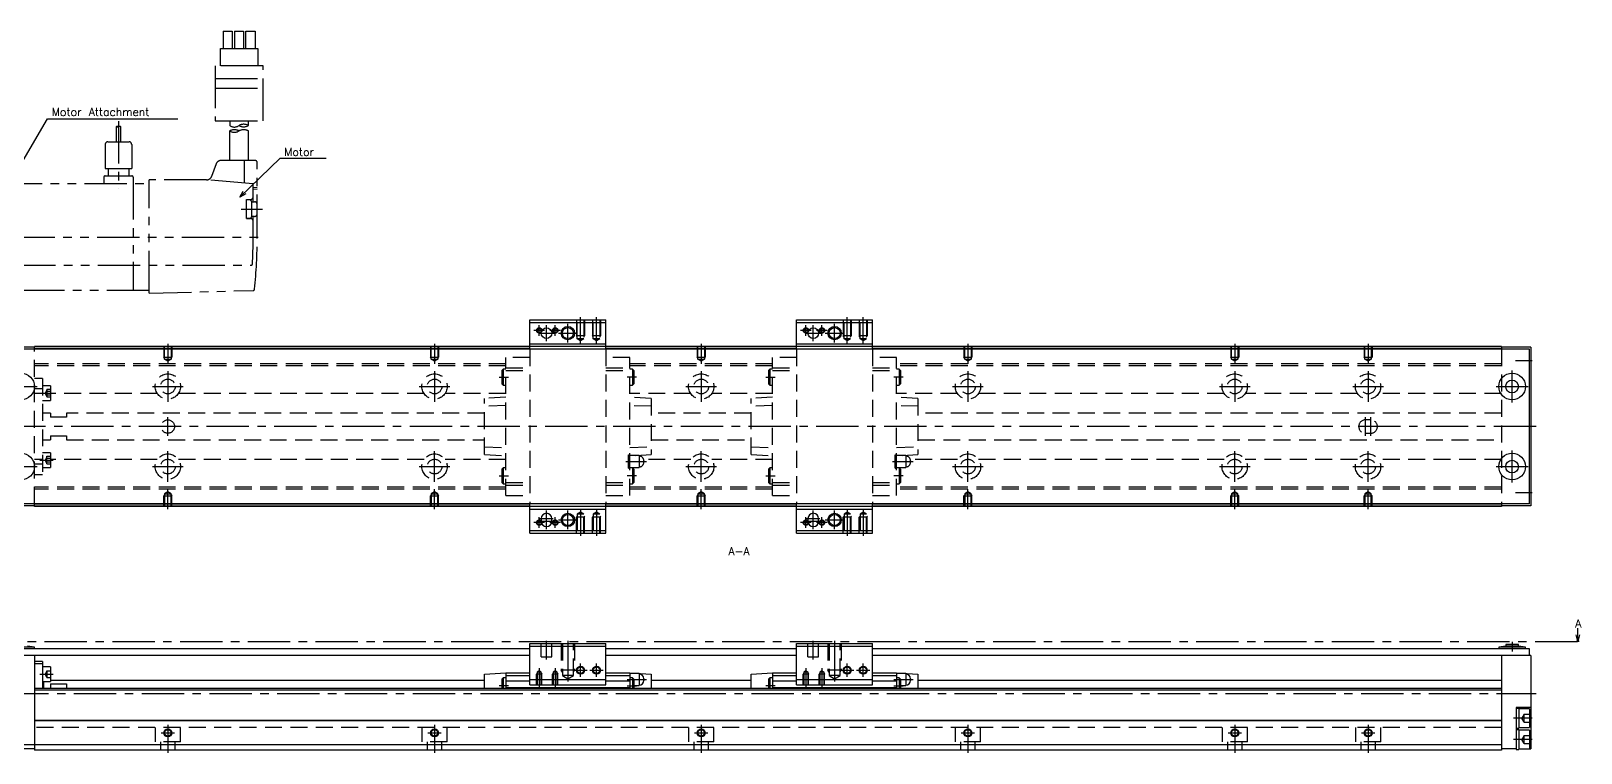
# Model space of a CAD drawing. Extents: x -2 to 875, y -8 to 279.
# Drawn here: x 293 to 875, y 9 to 279 of the extents above; entities that cross this region are included whole.
import ezdxf

# ---------------------------------------------------------------- set-up
doc = ezdxf.new("R2010")
doc.units = 0
doc.header["$LTSCALE"] = 0.5
for name, pattern in [('CENTER', [50.8, 31.75, -6.35, 6.35, -6.35]), ('DASHED', [19.05, 12.7, -6.35]), ('PHANTOM', [63.5, 31.75, -6.35, 6.35, -6.35, 6.35, -6.35])]:
    doc.linetypes.add(name, pattern=pattern)
for name, color, linetype in [('MSM_CENTER', 1, 'CENTER'), ('MSM_CONTINUOUS', 7, 'CONTINUOUS'), ('MSM_DASHED', 4, 'DASHED'), ('MSM_IMAGINARY', 6, 'PHANTOM'), ('MSM_NARROW', 5, 'CONTINUOUS'), ('MSM_PART_NUMBER', 7, 'CONTINUOUS')]:
    doc.layers.add(name, color=color, linetype=linetype)
doc.styles.get("Standard").update_dxf_attribs({"font": 'txt.shx', "height": 3, "bigfont": 'bigfont.shx'})

msp = doc.modelspace()

# ---------------------------------------------------------------- linework, layer by layer
at = {"layer": 'MSM_CENTER'}
for p, q in [((484.01, 165.3), (484.01, 169.3)), ((486.76, 163.3), (486.76, 169.3)), ((490.01, 165.3), (490.01, 169.3)), ((494.76, 162.8), (494.76, 169.8)), ((499.51, 162.39), (499.51, 172.3)), ((505.51, 162.39), (505.51, 172.3)), ((584.01, 165.3), (584.01, 169.3)), ((586.76, 163.3), (586.76, 169.3)), ((590.01, 165.3), (590.01, 169.3)), ((594.76, 162.8), (594.76, 169.8)), ((599.51, 162.39), (599.51, 172.3)), ((605.51, 162.39), (605.51, 172.3)), ((486.01, 167.3), (482.01, 167.3)), ((483.76, 166.3), (489.76, 166.3)), ((492.01, 167.3), (488.01, 167.3)), ((491.26, 166.3), (498.26, 166.3)), ((586.01, 167.3), (582.01, 167.3)), ((583.76, 166.3), (589.76, 166.3)), ((592.01, 167.3), (588.01, 167.3)), ((591.26, 166.3), (598.26, 166.3)), ((344.76, 162.3), (344.76, 154.79)), ((444.76, 162.3), (444.76, 154.79)), ((544.76, 162.3), (544.76, 154.79)), ((644.76, 162.3), (644.76, 154.79)), ((744.76, 162.3), (744.76, 154.79)), ((794.76, 162.3), (794.76, 154.79)), ((344.76, 152.05), (344.76, 140.55)), ((444.76, 152.05), (444.76, 140.55)), ((544.76, 152.05), (544.76, 140.55)), ((644.76, 152.05), (644.76, 140.55)), ((744.76, 152.05), (744.76, 140.55)), ((794.76, 152.05), (794.76, 140.55)), ((848.76, 140.3), (848.76, 152.3)), ((850.01, 156), (856.26, 156)), ((283.76, 146.3), (295.76, 146.3)), ((339.01, 146.3), (350.51, 146.3)), ((439.01, 146.3), (450.51, 146.3)), ((469.01, 149.8), (472.51, 149.8)), ((520.51, 149.8), (517.01, 149.8)), ((539.01, 146.3), (550.51, 146.3)), ((569.01, 149.8), (572.51, 149.8)), ((620.51, 149.8), (617.01, 149.8)), ((639.01, 146.3), (650.51, 146.3)), ((739.01, 146.3), (750.51, 146.3)), ((789.01, 146.3), (800.51, 146.3)), ((842.76, 146.3), (854.76, 146.3)), ((296.76, 143.85), (301.76, 143.85)), ((344.76, 127.8), (344.76, 134.8)), ((793.76, 127.8), (793.76, 134.8)), ((795.76, 127.8), (795.76, 134.8)), ((857.76, 131.3), (256.26, 131.3)), ((344.76, 110.55), (344.76, 122.05)), ((444.76, 110.55), (444.76, 122.05)), ((544.76, 110.55), (544.76, 122.05)), ((644.76, 110.55), (644.76, 122.05)), ((744.76, 110.55), (744.76, 122.05)), ((794.76, 110.55), (794.76, 122.05)), ((848.76, 110.3), (848.76, 122.3)), ((283.76, 116.3), (295.76, 116.3)), ((296.76, 118.74), (301.76, 118.74)), ((339.01, 116.3), (350.51, 116.3)), ((439.01, 116.3), (450.51, 116.3)), ((516.51, 118.2), (524.21, 118.2)), ((539.01, 116.3), (550.51, 116.3)), ((616.51, 118.2), (624.21, 118.2)), ((639.01, 116.3), (650.51, 116.3)), ((739.01, 116.3), (750.51, 116.3)), ((789.01, 116.3), (800.51, 116.3)), ((842.76, 116.3), (854.76, 116.3)), ((469.01, 112.8), (472.51, 112.8)), ((520.51, 112.8), (517.01, 112.8)), ((569.01, 112.8), (572.51, 112.8)), ((620.51, 112.8), (617.01, 112.8)), ((344.76, 100.3), (344.76, 107.81)), ((444.76, 100.3), (444.76, 107.81)), ((544.76, 100.3), (544.76, 107.81)), ((644.76, 100.3), (644.76, 107.81)), ((744.76, 100.3), (744.76, 107.81)), ((794.76, 100.3), (794.76, 107.81)), ((850.01, 106.6), (856.26, 106.6)), ((486.76, 92.8), (486.76, 99.8)), ((494.76, 92.8), (494.76, 99.8)), ((499.51, 100.21), (499.51, 90.3)), ((505.51, 100.21), (505.51, 90.3)), ((586.76, 92.8), (586.76, 99.8)), ((594.76, 92.8), (594.76, 99.8)), ((599.51, 100.21), (599.51, 90.3)), ((605.51, 100.21), (605.51, 90.3)), ((486.01, 95.3), (482.01, 95.3)), ((484.01, 93.3), (484.01, 97.3)), ((484.26, 96.8), (489.26, 96.8)), ((484.26, 95.8), (489.26, 95.8)), ((492.01, 95.3), (488.01, 95.3)), ((490.01, 93.3), (490.01, 97.3)), ((491.26, 96.3), (498.26, 96.3)), ((586.01, 95.3), (582.01, 95.3)), ((584.01, 93.3), (584.01, 97.3)), ((584.26, 96.8), (589.26, 96.8)), ((584.26, 95.8), (589.26, 95.8)), ((592.01, 95.3), (588.01, 95.3)), ((590.01, 93.3), (590.01, 97.3)), ((591.26, 96.3), (598.26, 96.3)), ((247.76, 50.8), (873.42, 50.8)), ((486.76, 44), (486.76, 51)), ((494.76, 51), (494.76, 35.81)), ((586.76, 44), (586.76, 51)), ((594.76, 51), (594.76, 35.81)), ((848.76, 50.6), (848.76, 47)), ((484.01, 40.76), (484.01, 33.5)), ((490.01, 40.76), (490.01, 33.5)), ((499.51, 37.5), (499.51, 42.5)), ((505.51, 37.5), (505.51, 42.5)), ((584.01, 40.76), (584.01, 33.5)), ((590.01, 40.76), (590.01, 33.5)), ((599.51, 37.5), (599.51, 42.5)), ((605.51, 37.5), (605.51, 42.5)), ((296.76, 38.55), (301.76, 38.55)), ((497.01, 40), (502.01, 40)), ((503.01, 40), (508.01, 40)), ((517.01, 36.5), (524.21, 36.5)), ((597.01, 40), (602.01, 40)), ((603.01, 40), (608.01, 40)), ((617.01, 36.5), (624.21, 36.5)), ((258.76, 31.3), (857.76, 31.3)), ((472.51, 34.1), (469.01, 34.1)), ((517.01, 34.1), (520.51, 34.1)), ((572.51, 34.1), (569.01, 34.1)), ((617.01, 34.1), (620.51, 34.1)), ((344.76, 19.5), (344.76, 9)), ((444.76, 19.5), (444.76, 9)), ((544.76, 19.5), (544.76, 9)), ((644.76, 19.5), (644.76, 9)), ((744.76, 19.5), (744.76, 9)), ((794.76, 19.5), (794.76, 9)), ((856.26, 22), (849.26, 22)), ((342.26, 16.5), (347.26, 16.5)), ((442.26, 16.5), (447.26, 16.5)), ((542.26, 16.5), (547.26, 16.5)), ((642.26, 16.5), (647.26, 16.5)), ((742.26, 16.5), (747.26, 16.5)), ((792.26, 16.5), (797.26, 16.5)), ((856.26, 14), (849.26, 14))]:
    msp.add_line(p, q, dxfattribs=at)
at = {"layer": 'MSM_CONTINUOUS'}
for p, q in [((480.51, 160.3), (480.51, 171.3)), ((480.51, 171.3), (509.01, 171.3)), ((480.51, 170.3), (509.01, 170.3)), ((509.01, 160.3), (509.01, 171.3)), ((580.51, 160.3), (580.51, 171.3)), ((580.51, 171.3), (609.01, 171.3)), ((580.51, 170.3), (609.01, 170.3)), ((609.01, 160.3), (609.01, 171.3)), ((294.76, 161), (279.76, 161)), ((855.26, 160.3), (283.26, 160.3)), ((294.76, 160.3), (294.76, 161.3)), ((844.76, 161.3), (294.76, 161.3)), ((480.51, 161.1), (294.76, 161.1)), ((480.51, 160.4), (294.76, 160.4)), ((480.51, 162.3), (509.01, 162.3)), ((580.51, 161.1), (509.01, 161.1)), ((580.51, 160.4), (509.01, 160.4)), ((580.51, 162.3), (609.01, 162.3)), ((844.76, 161.1), (609.01, 161.1)), ((844.76, 160.4), (609.01, 160.4)), ((844.76, 161.3), (844.76, 160.3)), ((855.76, 161), (844.76, 161)), ((855.26, 102.3), (855.26, 160.3)), ((855.76, 161), (855.76, 101.6)), ((294.76, 101.6), (279.76, 101.6)), ((855.26, 102.3), (283.26, 102.3)), ((294.76, 101.3), (294.76, 102.3)), ((480.51, 102.2), (294.76, 102.2)), ((480.51, 101.5), (294.76, 101.5)), ((844.76, 101.3), (294.76, 101.3)), ((480.51, 91.3), (480.51, 102.3)), ((480.51, 100.3), (509.01, 100.3)), ((509.01, 91.3), (509.01, 102.3)), ((580.51, 102.2), (509.01, 102.2)), ((580.51, 101.5), (509.01, 101.5)), ((580.51, 91.3), (580.51, 102.3)), ((580.51, 100.3), (609.01, 100.3)), ((609.01, 91.3), (609.01, 102.3)), ((844.76, 102.2), (609.01, 102.2)), ((844.76, 101.5), (609.01, 101.5)), ((844.76, 102.3), (844.76, 101.3)), ((855.76, 101.6), (844.76, 101.6)), ((484.76, 96.8), (484.76, 95.8)), ((488.76, 95.8), (488.76, 96.8)), ((584.76, 96.8), (584.76, 95.8)), ((588.76, 95.8), (588.76, 96.8)), ((480.51, 92.3), (509.01, 92.3)), ((480.51, 91.3), (509.01, 91.3)), ((580.51, 92.3), (609.01, 92.3)), ((580.51, 91.3), (609.01, 91.3)), ((873.42, 50.8), (872.75, 53.3)), ((873.42, 50.8), (873.42, 55.8)), ((874.09, 53.3), (873.42, 50.8)), ((480.51, 48), (283.26, 48)), ((294.76, 48.6), (284.76, 48.6)), ((294.76, 48.6), (292.16, 49)), ((294.76, 48), (294.76, 48.6)), ((480.51, 50), (509.01, 50)), ((480.51, 34.5), (480.51, 50)), ((480.51, 49), (509.01, 49)), ((509.01, 34.5), (509.01, 50)), ((580.51, 48), (509.01, 48)), ((580.51, 50), (609.01, 50)), ((580.51, 34.5), (580.51, 50)), ((580.51, 49), (609.01, 49)), ((609.01, 34.5), (609.01, 50)), ((855.26, 48), (609.01, 48)), ((846.36, 49), (843.76, 48.6)), ((843.76, 48.6), (843.76, 48)), ((853.76, 48.6), (843.76, 48.6)), ((846.36, 49.6), (846.36, 49)), ((851.16, 49.6), (846.36, 49.6)), ((851.16, 49), (846.36, 49)), ((851.16, 49), (851.16, 49.6)), ((853.76, 48.6), (851.16, 49)), ((853.76, 48), (853.76, 48.6)), ((855.26, 45.5), (855.26, 48)), ((873.92, 50.8), (872.92, 50.8)), ((480.51, 45.5), (282.76, 45.5)), ((294.76, 45.5), (294.76, 10)), ((297.76, 43.3), (294.76, 43.3)), ((297.76, 42.45), (294.76, 42.45)), ((297.76, 43.3), (297.76, 33.2)), ((300.76, 41.3), (297.76, 41.3)), ((300.76, 41.3), (300.76, 35.8)), ((580.51, 45.5), (509.01, 45.5)), ((855.76, 45.5), (609.01, 45.5)), ((844.76, 45.5), (844.76, 10)), ((855.76, 45.5), (855.76, 10.5)), ((297.76, 35.8), (300.76, 35.8)), ((298.26, 33.2), (298.26, 35.8)), ((300.76, 36.3), (463.51, 36.3)), ((300.76, 34.87), (306.76, 34.87)), ((300.76, 34.87), (300.76, 33.2)), ((306.76, 34.87), (306.76, 33.2)), ((463.51, 38.5), (471.51, 39)), ((463.51, 33.2), (463.51, 38.5)), ((470.51, 37.1), (470.01, 36.6)), ((470.01, 36.6), (470.01, 33.2)), ((471.51, 37.1), (470.51, 37.1)), ((470.51, 37.1), (470.51, 33.2)), ((471.51, 39), (480.51, 39)), ((471.51, 39), (471.51, 33.2)), ((471.51, 38), (480.51, 38)), ((471.51, 36), (480.51, 36)), ((480.51, 36.5), (509.01, 36.5)), ((509.01, 39), (518.01, 39)), ((509.01, 38), (518.01, 38)), ((509.01, 36), (518.01, 36)), ((518.01, 39), (526.01, 38.5)), ((518.01, 39), (518.01, 33.2)), ((521.46, 38.75), (518.01, 38.75)), ((519.01, 37.1), (518.01, 37.1)), ((519.51, 36.6), (519.01, 37.1)), ((519.01, 37.1), (519.01, 33.2)), ((519.51, 36.6), (519.51, 33.2)), ((521.46, 38.75), (521.46, 34.25)), ((523.21, 36.8), (523.21, 36.2)), ((526.01, 38.5), (526.01, 33.2)), ((526.01, 36.3), (563.51, 36.3)), ((563.51, 38.5), (571.51, 39)), ((563.51, 33.2), (563.51, 38.5)), ((570.51, 37.1), (570.01, 36.6)), ((570.01, 36.6), (570.01, 33.2)), ((571.51, 37.1), (570.51, 37.1)), ((570.51, 37.1), (570.51, 33.2)), ((571.51, 39), (580.51, 39)), ((571.51, 39), (571.51, 33.2)), ((571.51, 38), (580.51, 38)), ((571.51, 36), (580.51, 36)), ((580.51, 36.5), (609.01, 36.5)), ((609.01, 39), (618.01, 39)), ((609.01, 38), (618.01, 38)), ((609.01, 36), (618.01, 36)), ((618.01, 39), (626.01, 38.5)), ((618.01, 39), (618.01, 33.2)), ((621.46, 38.75), (618.01, 38.75)), ((619.01, 37.1), (618.01, 37.1)), ((619.51, 36.6), (619.01, 37.1)), ((619.01, 37.1), (619.01, 33.2)), ((619.51, 36.6), (619.51, 33.2)), ((621.46, 38.75), (621.46, 34.25)), ((623.21, 36.8), (623.21, 36.2)), ((626.01, 38.5), (626.01, 33.2)), ((626.01, 36.3), (844.76, 36.3)), ((844.76, 33.2), (294.76, 33.2)), ((844.76, 32.5), (294.76, 32.5)), ((471.51, 33.5), (518.01, 33.5)), ((480.51, 34.5), (509.01, 34.5)), ((519.51, 34.25), (521.46, 34.25)), ((571.51, 33.5), (618.01, 33.5)), ((580.51, 34.5), (609.01, 34.5)), ((619.51, 34.25), (621.46, 34.25)), ((855.76, 26), (850.26, 26)), ((850.26, 26), (850.26, 10.35)), ((851.26, 25.65), (850.26, 25.65)), ((851.26, 25.65), (851.26, 18.35)), ((855.26, 25.5), (851.26, 25.5)), ((855.26, 25.5), (855.26, 18.5)), ((844.76, 21.2), (294.76, 21.2)), ((844.76, 21), (294.76, 21)), ((850.26, 18.35), (851.26, 18.35)), ((851.26, 17.65), (850.26, 17.65)), ((851.26, 18.5), (855.26, 18.5)), ((851.26, 17.65), (851.26, 10.35)), ((855.26, 17.5), (851.26, 17.5)), ((855.26, 17.5), (855.26, 10.5)), ((844.76, 12), (285.26, 12)), ((294.76, 10.5), (285.26, 10.5)), ((844.76, 10), (294.76, 10)), ((850.26, 10.5), (844.76, 10.5)), ((850.26, 10.35), (851.26, 10.35)), ((851.26, 10.5), (855.76, 10.5))]:
    msp.add_line(p, q, dxfattribs=at)
for centre, radius in [((486.76, 166.3), 2), ((494.76, 166.3), 2.07), ((586.76, 166.3), 2), ((594.76, 166.3), 2.07), ((289.76, 146.3), 5), ((848.76, 146.3), 5), ((848.76, 146.3), 2.4), ((289.76, 116.3), 5), ((848.76, 116.3), 5), ((848.76, 116.3), 2.4), ((494.76, 96.3), 2.07), ((594.76, 96.3), 2.07), ((499.51, 40), 1.23), ((505.51, 40), 1.23), ((599.51, 40), 1.23), ((605.51, 40), 1.23), ((344.76, 16.5), 1.23), ((444.76, 16.5), 1.23), ((544.76, 16.5), 1.23), ((644.76, 16.5), 1.23), ((744.76, 16.5), 1.23), ((794.76, 16.5), 1.23)]:
    msp.add_circle(centre, radius, dxfattribs=at)
for centre, radius, start, end in [((486.76, 96.8), 2, 0, 180), ((586.76, 96.8), 2, 0, 180), ((486.76, 95.8), 2, 180, 0), ((586.76, 95.8), 2, 180, 0), ((521.46, 36.8), 1.75, 0, 90), ((521.46, 36.2), 1.75, 270, 0), ((621.46, 36.8), 1.75, 0, 90), ((621.46, 36.2), 1.75, 270, 0)]:
    msp.add_arc(centre, radius, start, end, dxfattribs=at)
at = {"layer": 'MSM_DASHED'}
for p, q in [((498.01, 171.3), (498.01, 165.3)), ((498.28, 164.1), (498.28, 171.3)), ((500.74, 171.3), (500.74, 164.1)), ((501.01, 171.3), (501.01, 165.3)), ((504.01, 171.3), (504.01, 165.3)), ((504.28, 164.1), (504.28, 171.3)), ((506.74, 171.3), (506.74, 164.1)), ((507.01, 171.3), (507.01, 165.3)), ((598.01, 171.3), (598.01, 165.3)), ((598.28, 164.1), (598.28, 171.3)), ((600.74, 171.3), (600.74, 164.1)), ((601.01, 171.3), (601.01, 165.3)), ((604.01, 171.3), (604.01, 165.3)), ((604.28, 164.1), (604.28, 171.3)), ((606.74, 171.3), (606.74, 164.1)), ((607.01, 171.3), (607.01, 165.3)), ((501.01, 165.3), (498.01, 165.3)), ((498.28, 164.83), (498.01, 165.3)), ((500.74, 164.1), (498.28, 164.1)), ((499.51, 163.39), (498.28, 164.1)), ((500.74, 164.1), (499.51, 163.39)), ((500.74, 164.83), (501.01, 165.3)), ((507.01, 165.3), (504.01, 165.3)), ((504.28, 164.83), (504.01, 165.3)), ((506.74, 164.1), (504.28, 164.1)), ((505.51, 163.39), (504.28, 164.1)), ((506.74, 164.1), (505.51, 163.39)), ((506.74, 164.83), (507.01, 165.3)), ((601.01, 165.3), (598.01, 165.3)), ((598.28, 164.83), (598.01, 165.3)), ((600.74, 164.1), (598.28, 164.1)), ((599.51, 163.39), (598.28, 164.1)), ((600.74, 164.1), (599.51, 163.39)), ((600.74, 164.83), (601.01, 165.3)), ((607.01, 165.3), (604.01, 165.3)), ((604.28, 164.83), (604.01, 165.3)), ((606.74, 164.1), (604.28, 164.1)), ((605.51, 163.39), (604.28, 164.1)), ((606.74, 164.1), (605.51, 163.39)), ((606.74, 164.83), (607.01, 165.3)), ((294.76, 102.3), (294.76, 160.3)), ((343.26, 161.3), (343.26, 157.3)), ((343.53, 156.83), (343.26, 157.3)), ((343.26, 157.3), (346.26, 157.3)), ((343.53, 156.5), (343.53, 161.3)), ((345.99, 161.3), (345.99, 156.5)), ((345.99, 156.83), (346.26, 157.3)), ((346.26, 161.3), (346.26, 157.3)), ((443.26, 161.3), (443.26, 157.3)), ((443.53, 156.83), (443.26, 157.3)), ((443.26, 157.3), (446.26, 157.3)), ((443.53, 156.5), (443.53, 161.3)), ((445.99, 161.3), (445.99, 156.5)), ((445.99, 156.83), (446.26, 157.3)), ((446.26, 161.3), (446.26, 157.3)), ((480.51, 157.2), (471.51, 157.2)), ((471.51, 105.4), (471.51, 157.2)), ((480.51, 160.3), (480.51, 102.3)), ((509.01, 160.3), (509.01, 102.3)), ((518.01, 157.2), (509.01, 157.2)), ((518.01, 105.4), (518.01, 157.2)), ((543.26, 161.3), (543.26, 157.3)), ((543.53, 156.83), (543.26, 157.3)), ((543.26, 157.3), (546.26, 157.3)), ((543.53, 156.5), (543.53, 161.3)), ((545.99, 161.3), (545.99, 156.5)), ((545.99, 156.83), (546.26, 157.3)), ((546.26, 161.3), (546.26, 157.3)), ((580.51, 157.2), (571.51, 157.2)), ((571.51, 105.4), (571.51, 157.2)), ((580.51, 160.3), (580.51, 102.3)), ((609.01, 160.3), (609.01, 102.3)), ((618.01, 157.2), (609.01, 157.2)), ((618.01, 105.4), (618.01, 157.2)), ((643.26, 161.3), (643.26, 157.3)), ((643.53, 156.83), (643.26, 157.3)), ((643.26, 157.3), (646.26, 157.3)), ((643.53, 156.5), (643.53, 161.3)), ((645.99, 161.3), (645.99, 156.5)), ((645.99, 156.83), (646.26, 157.3)), ((646.26, 161.3), (646.26, 157.3)), ((743.26, 161.3), (743.26, 157.3)), ((743.53, 156.83), (743.26, 157.3)), ((743.26, 157.3), (746.26, 157.3)), ((743.53, 156.5), (743.53, 161.3)), ((745.99, 161.3), (745.99, 156.5)), ((745.99, 156.83), (746.26, 157.3)), ((746.26, 161.3), (746.26, 157.3)), ((793.26, 161.3), (793.26, 157.3)), ((793.53, 156.83), (793.26, 157.3)), ((793.26, 157.3), (796.26, 157.3)), ((793.53, 156.5), (793.53, 161.3)), ((795.99, 161.3), (795.99, 156.5)), ((795.99, 156.83), (796.26, 157.3)), ((796.26, 161.3), (796.26, 157.3)), ((844.76, 160.3), (844.76, 102.3)), ((471.51, 154.75), (294.76, 154.75)), ((471.51, 154.05), (294.76, 154.05)), ((343.53, 156.5), (345.99, 156.5)), ((344.76, 155.79), (343.53, 156.5)), ((345.99, 156.5), (344.76, 155.79)), ((443.53, 156.5), (445.99, 156.5)), ((444.76, 155.79), (443.53, 156.5)), ((445.99, 156.5), (444.76, 155.79)), ((470.51, 152.8), (470.01, 152.3)), ((470.01, 152.3), (470.01, 147.3)), ((470.51, 152.8), (470.51, 146.8)), ((471.51, 152.8), (470.51, 152.8)), ((471.51, 153.25), (480.51, 153.25)), ((471.51, 152.25), (480.51, 152.25)), ((509.01, 153.25), (518.01, 153.25)), ((509.01, 152.25), (518.01, 152.25)), ((571.51, 154.75), (518.01, 154.75)), ((571.51, 154.05), (518.01, 154.05)), ((519.01, 152.8), (518.01, 152.8)), ((519.01, 152.8), (519.01, 146.8)), ((519.51, 152.3), (519.01, 152.8)), ((519.51, 152.3), (519.51, 147.3)), ((543.53, 156.5), (545.99, 156.5)), ((544.76, 155.79), (543.53, 156.5)), ((545.99, 156.5), (544.76, 155.79)), ((570.51, 152.8), (570.01, 152.3)), ((570.01, 152.3), (570.01, 147.3)), ((570.51, 152.8), (570.51, 146.8)), ((571.51, 152.8), (570.51, 152.8)), ((571.51, 153.25), (580.51, 153.25)), ((571.51, 152.25), (580.51, 152.25)), ((609.01, 153.25), (618.01, 153.25)), ((609.01, 152.25), (618.01, 152.25)), ((844.76, 154.75), (618.01, 154.75)), ((844.76, 154.05), (618.01, 154.05)), ((619.01, 152.8), (618.01, 152.8)), ((619.01, 152.8), (619.01, 146.8)), ((619.51, 152.3), (619.01, 152.8)), ((619.51, 152.3), (619.51, 147.3)), ((643.53, 156.5), (645.99, 156.5)), ((644.76, 155.79), (643.53, 156.5)), ((645.99, 156.5), (644.76, 155.79)), ((743.53, 156.5), (745.99, 156.5)), ((744.76, 155.79), (743.53, 156.5)), ((745.99, 156.5), (744.76, 155.79)), ((793.53, 156.5), (795.99, 156.5)), ((794.76, 155.79), (793.53, 156.5)), ((795.99, 156.5), (794.76, 155.79)), ((297.76, 149.3), (294.76, 149.3)), ((297.76, 145.43), (294.76, 145.43)), ((297.76, 149.3), (297.76, 113.3)), ((300.76, 146.6), (297.76, 146.6)), ((299.46, 145.3), (300.76, 145.3)), ((299.46, 145.3), (299.46, 142.41)), ((300.76, 146.6), (300.76, 141.1)), ((470.01, 147.3), (470.51, 146.8)), ((470.51, 146.8), (471.51, 146.8)), ((518.01, 146.8), (519.01, 146.8)), ((519.01, 146.8), (519.51, 147.3)), ((570.01, 147.3), (570.51, 146.8)), ((570.51, 146.8), (571.51, 146.8)), ((618.01, 146.8), (619.01, 146.8)), ((619.01, 146.8), (619.51, 147.3)), ((297.76, 143.68), (294.76, 143.68)), ((297.76, 141.1), (300.76, 141.1)), ((299.46, 145.1), (298.74, 143.85)), ((299.46, 142.6), (298.74, 143.85)), ((299.46, 144.58), (300.76, 144.58)), ((299.46, 143.13), (300.76, 143.13)), ((299.46, 142.41), (300.76, 142.41)), ((340.81, 143.66), (300.76, 143.66)), ((440.81, 143.66), (348.71, 143.66)), ((471.51, 143.66), (448.71, 143.66)), ((471.51, 142.3), (463.51, 141.77)), ((463.51, 120.83), (463.51, 141.77)), ((540.81, 143.66), (518.01, 143.66)), ((526.01, 141.77), (518.01, 142.3)), ((526.01, 141.77), (526.01, 120.83)), ((571.51, 143.66), (548.71, 143.66)), ((571.51, 142.3), (563.51, 141.77)), ((563.51, 120.83), (563.51, 141.77)), ((640.81, 143.66), (618.01, 143.66)), ((626.01, 141.77), (618.01, 142.3)), ((626.01, 141.77), (626.01, 120.83)), ((740.81, 143.66), (648.71, 143.66)), ((790.81, 143.66), (748.71, 143.66)), ((844.76, 143.66), (798.71, 143.66)), ((300.76, 136.3), (297.76, 136.3)), ((300.76, 136.3), (300.76, 134.8)), ((306.76, 134.8), (300.76, 134.8)), ((306.76, 136.3), (306.76, 134.8)), ((463.51, 136.3), (306.76, 136.3)), ((471.51, 139.16), (463.51, 138.9)), ((526.01, 138.9), (518.01, 139.16)), ((563.51, 136.3), (526.01, 136.3)), ((571.51, 139.16), (563.51, 138.9)), ((626.01, 138.9), (618.01, 139.16)), ((844.76, 136.3), (626.01, 136.3)), ((795.76, 133.8), (793.76, 133.8)), ((793.76, 128.8), (795.76, 128.8)), ((297.76, 126.3), (300.76, 126.3)), ((300.76, 127.8), (306.76, 127.8)), ((300.76, 127.8), (300.76, 126.3)), ((306.76, 127.8), (306.76, 126.3)), ((306.76, 126.3), (463.51, 126.3)), ((463.51, 123.7), (471.51, 123.44)), ((518.01, 123.44), (526.01, 123.7)), ((526.01, 126.3), (563.51, 126.3)), ((563.51, 123.7), (571.51, 123.44)), ((618.01, 123.44), (626.01, 123.7)), ((626.01, 126.3), (844.76, 126.3)), ((297.76, 118.92), (294.76, 118.92)), ((297.76, 117.17), (294.76, 117.17)), ((300.76, 121.49), (297.76, 121.49)), ((299.46, 119.99), (298.74, 118.74)), ((299.46, 117.49), (298.74, 118.74)), ((299.46, 120.19), (300.76, 120.19)), ((299.46, 117.3), (299.46, 120.19)), ((299.46, 119.47), (300.76, 119.47)), ((299.46, 118.02), (300.76, 118.02)), ((299.46, 117.3), (300.76, 117.3)), ((300.76, 121.49), (300.76, 115.99)), ((340.81, 118.94), (300.76, 118.94)), ((440.81, 118.94), (348.71, 118.94)), ((471.51, 118.94), (448.71, 118.94)), ((463.51, 120.83), (471.51, 120.3)), ((517.51, 120.7), (518.01, 120.7)), ((517.51, 115.7), (517.51, 120.7)), ((518.01, 119.7), (517.51, 119.7)), ((517.51, 116.7), (518.01, 116.7)), ((521.46, 120.45), (518.01, 120.45)), ((520.27, 120.45), (526.01, 120.83)), ((521.46, 120.45), (521.46, 115.95)), ((540.81, 118.94), (523.15, 118.94)), ((523.21, 118.5), (523.21, 117.9)), ((571.51, 118.94), (548.71, 118.94)), ((563.51, 120.83), (571.51, 120.3)), ((617.51, 120.7), (618.01, 120.7)), ((617.51, 115.7), (617.51, 120.7)), ((618.01, 119.7), (617.51, 119.7)), ((617.51, 116.7), (618.01, 116.7)), ((621.46, 120.45), (618.01, 120.45)), ((620.27, 120.45), (626.01, 120.83)), ((621.46, 120.45), (621.46, 115.95)), ((640.81, 118.94), (623.15, 118.94)), ((623.21, 118.5), (623.21, 117.9)), ((740.81, 118.94), (648.71, 118.94)), ((790.81, 118.94), (748.71, 118.94)), ((844.76, 118.94), (798.71, 118.94)), ((294.76, 113.3), (297.76, 113.3)), ((297.76, 115.99), (300.76, 115.99)), ((470.51, 115.8), (470.01, 115.3)), ((470.01, 115.3), (470.01, 110.3)), ((470.51, 115.8), (470.51, 109.8)), ((471.51, 115.8), (470.51, 115.8)), ((517.51, 115.7), (518.01, 115.7)), ((518.01, 115.95), (521.46, 115.95)), ((519.01, 115.8), (518.01, 115.8)), ((519.51, 115.3), (519.01, 115.8)), ((519.01, 115.8), (519.01, 109.8)), ((519.51, 115.3), (519.51, 110.3)), ((570.51, 115.8), (570.01, 115.3)), ((570.01, 115.3), (570.01, 110.3)), ((570.51, 115.8), (570.51, 109.8)), ((571.51, 115.8), (570.51, 115.8)), ((617.51, 115.7), (618.01, 115.7)), ((618.01, 115.95), (621.46, 115.95)), ((619.01, 115.8), (618.01, 115.8)), ((619.51, 115.3), (619.01, 115.8)), ((619.01, 115.8), (619.01, 109.8)), ((619.51, 115.3), (619.51, 110.3)), ((471.51, 108.55), (294.76, 108.55)), ((471.51, 107.85), (294.76, 107.85)), ((343.53, 105.77), (343.26, 105.3)), ((343.26, 101.3), (343.26, 105.3)), ((343.26, 105.3), (346.26, 105.3)), ((344.76, 106.81), (343.53, 106.1)), ((343.53, 106.1), (343.53, 101.3)), ((343.53, 106.1), (345.99, 106.1)), ((345.99, 106.1), (344.76, 106.81)), ((345.99, 101.3), (345.99, 106.1)), ((345.99, 105.77), (346.26, 105.3)), ((346.26, 101.3), (346.26, 105.3)), ((443.53, 105.77), (443.26, 105.3)), ((443.26, 101.3), (443.26, 105.3)), ((443.26, 105.3), (446.26, 105.3)), ((444.76, 106.81), (443.53, 106.1)), ((443.53, 106.1), (443.53, 101.3)), ((443.53, 106.1), (445.99, 106.1)), ((445.99, 106.1), (444.76, 106.81)), ((445.99, 101.3), (445.99, 106.1)), ((445.99, 105.77), (446.26, 105.3)), ((446.26, 101.3), (446.26, 105.3)), ((470.01, 110.3), (470.51, 109.8)), ((470.51, 109.8), (471.51, 109.8)), ((471.51, 110.35), (480.51, 110.35)), ((471.51, 109.35), (480.51, 109.35)), ((471.51, 105.4), (480.51, 105.4)), ((509.01, 110.35), (518.01, 110.35)), ((509.01, 109.35), (518.01, 109.35)), ((509.01, 105.4), (518.01, 105.4)), ((518.01, 109.8), (519.01, 109.8)), ((571.51, 108.55), (518.01, 108.55)), ((571.51, 107.85), (518.01, 107.85)), ((519.01, 109.8), (519.51, 110.3)), ((543.53, 105.77), (543.26, 105.3)), ((543.26, 101.3), (543.26, 105.3)), ((543.26, 105.3), (546.26, 105.3)), ((544.76, 106.81), (543.53, 106.1)), ((543.53, 106.1), (543.53, 101.3)), ((543.53, 106.1), (545.99, 106.1)), ((545.99, 106.1), (544.76, 106.81)), ((545.99, 101.3), (545.99, 106.1)), ((545.99, 105.77), (546.26, 105.3)), ((546.26, 101.3), (546.26, 105.3)), ((570.01, 110.3), (570.51, 109.8)), ((570.51, 109.8), (571.51, 109.8)), ((571.51, 110.35), (580.51, 110.35)), ((571.51, 109.35), (580.51, 109.35)), ((571.51, 105.4), (580.51, 105.4)), ((609.01, 110.35), (618.01, 110.35)), ((609.01, 109.35), (618.01, 109.35)), ((609.01, 105.4), (618.01, 105.4)), ((618.01, 109.8), (619.01, 109.8)), ((844.76, 108.55), (618.01, 108.55)), ((844.76, 107.85), (618.01, 107.85)), ((619.01, 109.8), (619.51, 110.3)), ((643.53, 105.77), (643.26, 105.3)), ((643.26, 101.3), (643.26, 105.3)), ((643.26, 105.3), (646.26, 105.3)), ((644.76, 106.81), (643.53, 106.1)), ((643.53, 106.1), (643.53, 101.3)), ((643.53, 106.1), (645.99, 106.1)), ((645.99, 106.1), (644.76, 106.81)), ((645.99, 101.3), (645.99, 106.1)), ((645.99, 105.77), (646.26, 105.3)), ((646.26, 101.3), (646.26, 105.3)), ((743.53, 105.77), (743.26, 105.3)), ((743.26, 101.3), (743.26, 105.3)), ((743.26, 105.3), (746.26, 105.3)), ((744.76, 106.81), (743.53, 106.1)), ((743.53, 106.1), (743.53, 101.3)), ((743.53, 106.1), (745.99, 106.1)), ((745.99, 106.1), (744.76, 106.81)), ((745.99, 101.3), (745.99, 106.1)), ((745.99, 105.77), (746.26, 105.3)), ((746.26, 101.3), (746.26, 105.3)), ((793.53, 105.77), (793.26, 105.3)), ((793.26, 101.3), (793.26, 105.3)), ((793.26, 105.3), (796.26, 105.3)), ((794.76, 106.81), (793.53, 106.1)), ((793.53, 106.1), (793.53, 101.3)), ((793.53, 106.1), (795.99, 106.1)), ((795.99, 106.1), (794.76, 106.81)), ((795.99, 101.3), (795.99, 106.1)), ((795.99, 105.77), (796.26, 105.3)), ((796.26, 101.3), (796.26, 105.3)), ((499.51, 99.21), (498.28, 98.5)), ((500.74, 98.5), (499.51, 99.21)), ((505.51, 99.21), (504.28, 98.5)), ((506.74, 98.5), (505.51, 99.21)), ((599.51, 99.21), (598.28, 98.5)), ((600.74, 98.5), (599.51, 99.21)), ((605.51, 99.21), (604.28, 98.5)), ((606.74, 98.5), (605.51, 99.21)), ((498.28, 97.77), (498.01, 97.3)), ((501.01, 97.3), (498.01, 97.3)), ((498.01, 91.3), (498.01, 97.3)), ((498.28, 98.5), (498.28, 91.3)), ((500.74, 98.5), (498.28, 98.5)), ((500.74, 91.3), (500.74, 98.5)), ((500.74, 97.77), (501.01, 97.3)), ((501.01, 91.3), (501.01, 97.3)), ((504.28, 97.77), (504.01, 97.3)), ((507.01, 97.3), (504.01, 97.3)), ((504.01, 91.3), (504.01, 97.3)), ((504.28, 98.5), (504.28, 91.3)), ((506.74, 98.5), (504.28, 98.5)), ((506.74, 91.3), (506.74, 98.5)), ((506.74, 97.77), (507.01, 97.3)), ((507.01, 91.3), (507.01, 97.3)), ((598.28, 97.77), (598.01, 97.3)), ((601.01, 97.3), (598.01, 97.3)), ((598.01, 91.3), (598.01, 97.3)), ((598.28, 98.5), (598.28, 91.3)), ((600.74, 98.5), (598.28, 98.5)), ((600.74, 91.3), (600.74, 98.5)), ((600.74, 97.77), (601.01, 97.3)), ((601.01, 91.3), (601.01, 97.3)), ((604.28, 97.77), (604.01, 97.3)), ((607.01, 97.3), (604.01, 97.3)), ((604.01, 91.3), (604.01, 97.3)), ((604.28, 98.5), (604.28, 91.3)), ((606.74, 98.5), (604.28, 98.5)), ((606.74, 91.3), (606.74, 98.5)), ((606.74, 97.77), (607.01, 97.3)), ((607.01, 91.3), (607.01, 97.3)), ((484.76, 45), (484.76, 50)), ((488.76, 45), (488.76, 50)), ((492.26, 50), (492.26, 40)), ((492.69, 50), (492.69, 38)), ((496.83, 38), (496.83, 50)), ((497.26, 50), (497.26, 40)), ((584.76, 45), (584.76, 50)), ((588.76, 45), (588.76, 50)), ((592.26, 50), (592.26, 40)), ((592.69, 50), (592.69, 38)), ((596.83, 38), (596.83, 50)), ((597.26, 50), (597.26, 40)), ((484.76, 45), (488.76, 45)), ((584.76, 45), (588.76, 45)), ((299.46, 39.8), (298.74, 38.55)), ((299.46, 37.3), (298.74, 38.55)), ((299.46, 39.8), (300.76, 39.8)), ((299.46, 39.8), (299.46, 37.3)), ((299.46, 38.55), (300.76, 38.55)), ((299.46, 37.3), (300.76, 37.3)), ((483.23, 38.87), (483.01, 38.5)), ((485.01, 38.5), (483.01, 38.5)), ((483.01, 34.5), (483.01, 38.5)), ((484.01, 39.76), (483.23, 39.31)), ((484.79, 39.31), (483.23, 39.31)), ((483.23, 39.31), (483.23, 34.5)), ((484.79, 39.31), (484.01, 39.76)), ((484.79, 34.5), (484.79, 39.31)), ((484.79, 38.87), (485.01, 38.5)), ((485.01, 34.5), (485.01, 38.5)), ((489.23, 38.87), (489.01, 38.5)), ((491.01, 38.5), (489.01, 38.5)), ((489.01, 34.5), (489.01, 38.5)), ((490.01, 39.76), (489.23, 39.31)), ((490.79, 39.31), (489.23, 39.31)), ((489.23, 39.31), (489.23, 34.5)), ((490.79, 39.31), (490.01, 39.76)), ((490.79, 34.5), (490.79, 39.31)), ((490.79, 38.87), (491.01, 38.5)), ((491.01, 34.5), (491.01, 38.5)), ((497.26, 40), (492.26, 40)), ((492.69, 39.25), (492.26, 40)), ((496.83, 38), (492.69, 38)), ((492.69, 38), (494.76, 36.81)), ((494.76, 36.81), (496.83, 38)), ((496.83, 39.25), (497.26, 40)), ((583.23, 38.87), (583.01, 38.5)), ((585.01, 38.5), (583.01, 38.5)), ((583.01, 34.5), (583.01, 38.5)), ((584.01, 39.76), (583.23, 39.31)), ((584.79, 39.31), (583.23, 39.31)), ((583.23, 39.31), (583.23, 34.5)), ((584.79, 39.31), (584.01, 39.76)), ((584.79, 34.5), (584.79, 39.31)), ((584.79, 38.87), (585.01, 38.5)), ((585.01, 34.5), (585.01, 38.5)), ((589.23, 38.87), (589.01, 38.5)), ((591.01, 38.5), (589.01, 38.5)), ((589.01, 34.5), (589.01, 38.5)), ((590.01, 39.76), (589.23, 39.31)), ((590.79, 39.31), (589.23, 39.31)), ((589.23, 39.31), (589.23, 34.5)), ((590.79, 39.31), (590.01, 39.76)), ((590.79, 34.5), (590.79, 39.31)), ((590.79, 38.87), (591.01, 38.5)), ((591.01, 34.5), (591.01, 38.5)), ((597.26, 40), (592.26, 40)), ((592.69, 39.25), (592.26, 40)), ((596.83, 38), (592.69, 38)), ((592.69, 38), (594.76, 36.81)), ((594.76, 36.81), (596.83, 38)), ((596.83, 39.25), (597.26, 40)), ((853.26, 23.5), (852.4, 22)), ((853.26, 20.5), (853.26, 23.5)), ((853.26, 23.5), (855.26, 23.5)), ((844.76, 18.5), (294.76, 18.5)), ((340.01, 18.5), (340.01, 13.2)), ((349.51, 13.2), (349.51, 18.5)), ((440.01, 18.5), (440.01, 13.2)), ((449.51, 13.2), (449.51, 18.5)), ((540.01, 18.5), (540.01, 13.2)), ((549.51, 13.2), (549.51, 18.5)), ((640.01, 18.5), (640.01, 13.2)), ((649.51, 13.2), (649.51, 18.5)), ((740.01, 18.5), (740.01, 13.2)), ((749.51, 13.2), (749.51, 18.5)), ((790.01, 18.5), (790.01, 13.2)), ((799.51, 13.2), (799.51, 18.5)), ((853.26, 20.5), (852.4, 22)), ((853.26, 20.5), (855.26, 20.5)), ((349.51, 13.2), (340.01, 13.2)), ((342.01, 13.2), (342.01, 10)), ((347.51, 10), (347.51, 13.2)), ((449.51, 13.2), (440.01, 13.2)), ((442.01, 13.2), (442.01, 10)), ((447.51, 10), (447.51, 13.2)), ((549.51, 13.2), (540.01, 13.2)), ((542.01, 13.2), (542.01, 10)), ((547.51, 10), (547.51, 13.2)), ((649.51, 13.2), (640.01, 13.2)), ((642.01, 13.2), (642.01, 10)), ((647.51, 10), (647.51, 13.2)), ((749.51, 13.2), (740.01, 13.2)), ((742.01, 13.2), (742.01, 10)), ((747.51, 10), (747.51, 13.2)), ((799.51, 13.2), (790.01, 13.2)), ((792.01, 13.2), (792.01, 10)), ((797.51, 10), (797.51, 13.2)), ((853.26, 15.5), (852.4, 14)), ((853.26, 12.5), (852.4, 14)), ((853.26, 12.5), (853.26, 15.5)), ((853.26, 15.5), (855.26, 15.5)), ((853.26, 12.5), (855.26, 12.5))]:
    msp.add_line(p, q, dxfattribs=at)
for centre, radius in [((484.01, 167.3), 1), ((484.01, 167.3), 0.784), ((490.01, 167.3), 1), ((490.01, 167.3), 0.784), ((584.01, 167.3), 1), ((584.01, 167.3), 0.784), ((590.01, 167.3), 1), ((590.01, 167.3), 0.784), ((344.76, 146.3), 4.75), ((344.76, 146.3), 2.75), ((444.76, 146.3), 4.75), ((444.76, 146.3), 2.75), ((544.76, 146.3), 4.75), ((544.76, 146.3), 2.75), ((644.76, 146.3), 4.75), ((644.76, 146.3), 2.75), ((744.76, 146.3), 4.75), ((744.76, 146.3), 2.75), ((794.76, 146.3), 4.75), ((794.76, 146.3), 2.75), ((344.76, 131.3), 2.5), ((344.76, 116.3), 4.75), ((344.76, 116.3), 2.75), ((444.76, 116.3), 4.75), ((444.76, 116.3), 2.75), ((544.76, 116.3), 4.75), ((544.76, 116.3), 2.75), ((644.76, 116.3), 4.75), ((644.76, 116.3), 2.75), ((744.76, 116.3), 4.75), ((744.76, 116.3), 2.75), ((794.76, 116.3), 4.75), ((794.76, 116.3), 2.75), ((484.01, 95.3), 1), ((484.01, 95.3), 0.784), ((490.01, 95.3), 1), ((490.01, 95.3), 0.784), ((584.01, 95.3), 1), ((584.01, 95.3), 0.784), ((590.01, 95.3), 1), ((590.01, 95.3), 0.784)]:
    msp.add_circle(centre, radius, dxfattribs=at)
for centre, radius, start, end in [((793.76, 131.3), 2.5, 90, 270), ((795.76, 131.3), 2.5, 270, 90), ((521.46, 118.5), 1.75, 0, 90), ((521.46, 117.9), 1.75, 270, 0), ((621.46, 118.5), 1.75, 0, 90), ((621.46, 117.9), 1.75, 270, 0)]:
    msp.add_arc(centre, radius, start, end, dxfattribs=at)
at = {"layer": 'MSM_IMAGINARY'}
for p, q in [((365.46, 279.48), (365.46, 272.98)), ((365.46, 279.48), (368.86, 279.48)), ((368.86, 279.48), (368.86, 272.98)), ((369.76, 279.48), (373.16, 279.48)), ((369.76, 279.48), (369.76, 272.98)), ((373.16, 279.48), (373.16, 272.98)), ((374.06, 279.48), (377.46, 279.48)), ((374.06, 272.98), (374.06, 279.48)), ((377.46, 279.48), (377.46, 272.98)), ((364.46, 272.98), (378.46, 272.98)), ((364.46, 266.48), (364.46, 272.98)), ((378.46, 272.98), (378.46, 266.48)), ((380.46, 266.48), (362.46, 266.48)), ((362.46, 266.48), (362.46, 245.86)), ((362.46, 261.63), (380.46, 261.63)), ((380.46, 245.86), (380.46, 266.48)), ((362.46, 258.03), (380.46, 258.03)), ((326.26, 245.75), (326.26, 220.3)), ((362.46, 245.86), (380.46, 245.86)), ((367.96, 245.86), (367.96, 244.07)), ((374.96, 244.07), (374.96, 245.86)), ((325.41, 243.64), (325.41, 238)), ((327.11, 238), (327.11, 243.64)), ((367.96, 231), (367.96, 242.04)), ((374.96, 231), (374.96, 242.04)), ((321.31, 237), (321.31, 228)), ((322.31, 238), (330.21, 238)), ((331.21, 237), (331.21, 228)), ((321.31, 228), (331.21, 228)), ((322.36, 228), (322.36, 225.2)), ((330.16, 228), (330.16, 225.2)), ((362.88, 229.68), (361.18, 225.02)), ((377.46, 231), (364.76, 231)), ((373.46, 222.46), (373.46, 231)), ((378.26, 202.3), (378.26, 230.2)), ((281.76, 222.3), (337.76, 222.3)), ((320.76, 224.7), (320.76, 222.3)), ((321.26, 225.2), (331.26, 225.2)), ((331.76, 224.7), (331.76, 182.3)), ((337.76, 181.3), (337.76, 223.7)), ((359.3, 223.7), (337.76, 223.7)), ((376.76, 222.17), (359.3, 223.7)), ((376.76, 215.53), (376.76, 222.17)), ((378.26, 220.76), (376.76, 220.89)), ((374.26, 216.38), (375.76, 216.38)), ((374.26, 209.18), (374.26, 216.38)), ((375.26, 216.28), (374.26, 216.28)), ((376.23, 215.53), (377.26, 215.53)), ((376.26, 210.28), (376.26, 215.28)), ((378.26, 220.06), (376.76, 220.19)), ((372.26, 212.78), (380.26, 212.78)), ((374.26, 209.28), (375.26, 209.28)), ((377.26, 210.03), (376.26, 210.03)), ((376.76, 202.3), (376.76, 210.03)), ((375.76, 209.18), (374.26, 209.18)), ((254.76, 202.3), (380.26, 202.3)), ((286.76, 191.73), (376, 191.73)), ((337.76, 182.3), (281.76, 182.3)), ((337.76, 181.3), (376.82, 182.29))]:
    msp.add_line(p, q, dxfattribs=at)
for centre, radius, start, end in [((373.21, 241.04), 3.5, 60.00144, 120.00143), ((325.84, 242.9), 0.85, 60.00095, 119.99903), ((325.84, 244.37), 0.85, 240.00098, 299.99903), ((326.69, 242.9), 0.85, 59.99866, 119.99903), ((369.71, 239.01), 3.5, 60.00144, 120.13194), ((369.71, 245.07), 3.5, 239.87096, 300.00002), ((369.71, 246.51), 3, 234.31321, 305.6839), ((373.21, 247.1), 3.5, 240.00146, 300.00146), ((373.21, 239.01), 3.5, 60.06374, 119.99999), ((322.31, 237), 1, 90, 180), ((330.21, 237), 1, 359.99999, 90), ((364.76, 229), 2, 90, 160), ((377.46, 230.2), 0.8, 359.99999, 90), ((321.26, 224.7), 0.5, 90, 180), ((331.26, 224.7), 0.5, 359.99999, 90), ((359.3, 225.7), 2, 270, 340), ((375.26, 215.28), 1, 359.99998, 90.00003), ((375.76, 217.38), 1, 270, 0.00001), ((377.26, 214.53), 1, 359.99998, 90.00003), ((375.26, 210.28), 1, 269.99998, 359.99996), ((377.26, 211.03), 1, 269.99998, 359.99996), ((375.76, 208.18), 1, 1.70941, 90.00002), ((178.26, 202.3), 198.5, 357.08357, 0.00001), ((178.26, 202.3), 200, 354.38737, 0.00001), ((376, 192.23), 0.5, 270, 357.08357), ((376.8, 182.79), 0.5, 271.45031, 354.38737)]:
    msp.add_arc(centre, radius, start, end, dxfattribs=at)
at = {"layer": 'MSM_NARROW'}
for centre, radius in [((494.76, 166.3), 2.5), ((594.76, 166.3), 2.5), ((494.76, 96.3), 2.5), ((594.76, 96.3), 2.5), ((499.51, 40), 1.5), ((505.51, 40), 1.5), ((599.51, 40), 1.5), ((605.51, 40), 1.5), ((344.76, 16.5), 1.5), ((444.76, 16.5), 1.5), ((544.76, 16.5), 1.5), ((644.76, 16.5), 1.5), ((744.76, 16.5), 1.5), ((794.76, 16.5), 1.5)]:
    msp.add_circle(centre, radius, dxfattribs=at)
at = {"layer": 'MSM_PART_NUMBER'}
for p, q in [((280.7, 214.29), (299.66, 246.54)), ((299.66, 246.54), (348.5, 246.54)), ((371.72, 217.28), (386.86, 231.83)), ((386.86, 231.83), (404.17, 231.83)), ((371.72, 217.28), (373.06, 219.49)), ((373.99, 218.52), (371.72, 217.28))]:
    msp.add_line(p, q, dxfattribs=at)

# ---------------------------------------------------------------- texts
for s, p in [('Motor Attachment', (301.22, 247.69)), ('Motor', (388.38, 232.69)), ('A-A', (554.93, 83.1)), ('A', (872.42, 56.05))]:
    msp.add_text(s, height=3, dxfattribs=at).set_placement(p)

doc.saveas('drawing.dxf')
